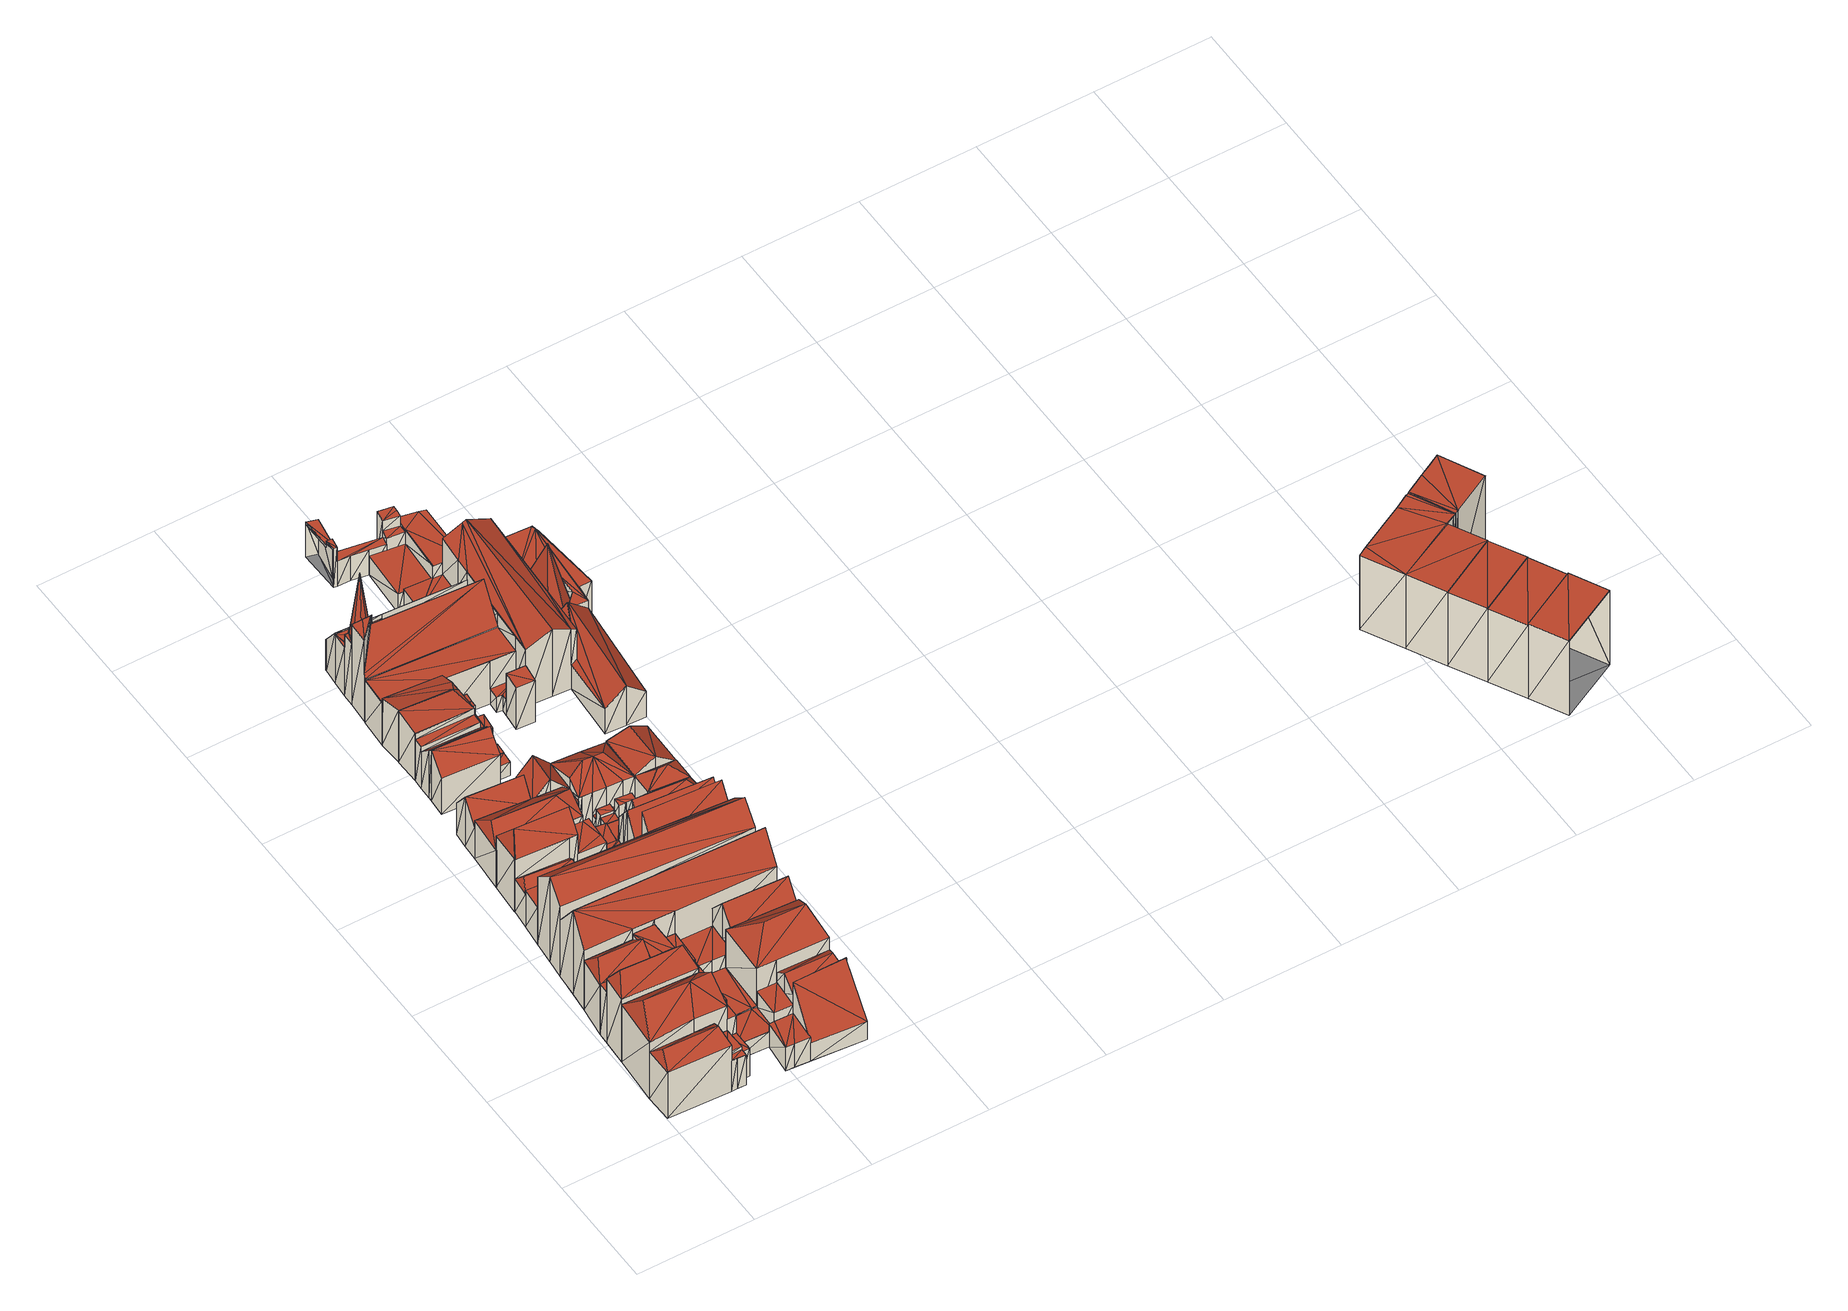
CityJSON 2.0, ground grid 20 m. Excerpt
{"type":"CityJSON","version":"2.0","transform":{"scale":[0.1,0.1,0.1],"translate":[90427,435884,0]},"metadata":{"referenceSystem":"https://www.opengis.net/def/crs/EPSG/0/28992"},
"CityObjects":{
"building1":{"type":"Building","attributes":{"TerrainHeight":1.53,"bron_tex":"UltraCAM-X 10cm juni 2008","voll_tex":"complete","bron_geo":"Lidar 15-30 punten - nov. 2008","status":"1"},"geometry":[{"type":"MultiSurface","lod":"2","boundaries":[[[0,1,2]],[[2,3,0]],[[4,5,6]],[[6,7,4]],[[8,9,10]],[[10,11,12]],[[12,8,10]],[[13,14,15]],[[15,16,17]],[[17,13,15]],[[14,18,13]],[[17,13,18]],[[18,19,17]],[[17,19,16]],[[20,21,22]],[[22,23,24]],[[24,25,26]],[[26,20,22]],[[22,24,26]],[[24,27,2]],[[2,1,24]],[[25,24,1]],[[1,0,25]],[[26,25,0]],[[0,3,26]],[[27,28,5]],[[5,4,27]],[[3,2,4]],[[4,7,3]],[[9,8,7]],[[7,6,9]],[[20,26,8]],[[8,12,20]],[[29,20,12]],[[12,11,29]],[[30,29,11]],[[11,10,30]],[[28,23,15]],[[15,16,28]],[[22,21,18]],[[18,14,22]],[[21,30,19]],[[19,18,21]],[[6,5,16]],[[16,31,6]],[[10,9,31]],[[31,19,10]]],"semantics":{"surfaces":[{"type":"RoofSurface"},{"type":"GroundSurface"},{"type":"WallSurface"}],"values":[0,0,0,0,0,0,0,0,0,0,0,0,0,0,1,1,1,1,1,2,2,2,2,2,2,2,2,2,2,2,2,2,2,2,2,2,2,2,2,2,2,2,2,2,2,2,2]}}]},
"building2":{"type":"Building","attributes":{"TerrainHeight":1.52,"bron_tex":"UltraCAM-X 10cm juni 2008","voll_tex":"complete","bron_geo":"Lidar 15-30 punten - nov. 2008","status":"1"},"geometry":[{"type":"MultiSurface","lod":"2","boundaries":[[[32,33,34]],[[34,35,32]],[[36,37,38]],[[39,40,41]],[[37,40,39]],[[42,38,37]],[[37,39,42]],[[37,36,43]],[[43,41,40]],[[40,37,43]],[[44,45,46]],[[46,47,48]],[[48,44,46]],[[49,50,51]],[[51,52,53]],[[53,54,55]],[[55,49,51]],[[51,53,55]],[[22,56,57]],[[58,59,60]],[[60,61,62]],[[62,24,23]],[[23,22,57]],[[58,60,62]],[[23,57,58]],[[58,62,23]],[[44,45,33]],[[33,32,44]],[[51,50,32]],[[32,35,51]],[[27,24,35]],[[35,34,27]],[[34,33,36]],[[36,38,34]],[[56,22,39]],[[39,41,56]],[[23,27,38]],[[38,42,23]],[[14,15,42]],[[42,39,14]],[[63,56,41]],[[41,43,63]],[[45,46,43]],[[43,36,45]],[[64,65,46]],[[46,47,64]],[[66,67,47]],[[47,48,66]],[[50,49,48]],[[48,44,50]],[[24,62,52]],[[52,51,24]]],"semantics":{"surfaces":[{"type":"RoofSurface"},{"type":"GroundSurface"},{"type":"WallSurface"}],"values":[0,0,0,0,0,0,0,0,0,0,0,0,0,0,0,0,0,0,1,1,1,1,1,1,1,1,2,2,2,2,2,2,2,2,2,2,2,2,2,2,2,2,2,2,2,2,2,2,2,2,2,2]}}]},
"building3":{"type":"Building","attributes":{"TerrainHeight":1.76,"bron_tex":"UltraCAM-X 10cm juni 2008","voll_tex":"complete","bron_geo":"Lidar 15-30 punten - nov. 2008","status":"1"},"geometry":[{"type":"MultiSurface","lod":"2","boundaries":[[[68,69,70]],[[70,71,68]],[[72,73,74]],[[74,75,76]],[[76,72,74]],[[76,77,75]],[[76,72,78]],[[78,77,76]],[[79,65,64]],[[64,80,81]],[[81,79,64]],[[78,72,73]],[[82,83,84]],[[84,85,86]],[[86,82,84]],[[56,87,88]],[[88,57,56]],[[87,89,70]],[[70,69,87]],[[90,87,69]],[[69,68,90]],[[71,70,73]],[[73,74,71]],[[85,84,74]],[[74,75,85]],[[65,79,75]],[[75,77,65]],[[56,63,77]],[[77,78,56]],[[88,91,81]],[[81,80,88]],[[67,92,80]],[[80,64,67]],[[89,56,78]],[[78,73,89]],[[68,71,84]],[[84,83,68]],[[93,90,83]],[[83,82,93]],[[91,93,82]],[[82,86,91]],[[79,81,86]],[[86,85,79]]],"semantics":{"surfaces":[{"type":"RoofSurface"},{"type":"GroundSurface"},{"type":"WallSurface"}],"values":[0,0,0,0,0,0,0,0,0,0,0,0,0,0,0,1,1,2,2,2,2,2,2,2,2,2,2,2,2,2,2,2,2,2,2,2,2,2,2,2,2,2,2]}}]},
"building4":{"type":"Building","attributes":{"TerrainHeight":1.73,"bron_tex":"UltraCAM-X 10cm juni 2008","voll_tex":"complete","bron_geo":"Lidar 15-30 punten - nov. 2008","status":"1"},"geometry":[{"type":"MultiSurface","lod":"2","boundaries":[[[94,95,96]],[[96,97,94]],[[98,99,100]],[[100,101,98]],[[99,98,102]],[[102,103,99]],[[100,99,103]],[[104,105,106]],[[106,107,108]],[[108,104,106]],[[87,109,110]],[[110,88,87]],[[111,106,102]],[[105,112,101]],[[113,114,106]],[[106,107,113]],[[96,95,107]],[[107,108,96]],[[93,91,108]],[[108,104,93]],[[90,93,104]],[[104,105,90]],[[110,113,95]],[[95,94,110]],[[115,116,94]],[[94,97,115]],[[91,88,97]],[[97,96,91]],[[98,112,117]],[[87,90,101]],[[101,100,87]],[[114,109,103]],[[103,102,114]],[[111,98,117]],[[109,87,100]],[[100,103,109]]],"semantics":{"surfaces":[{"type":"RoofSurface"},{"type":"GroundSurface"},{"type":"WallSurface"}],"values":[0,0,0,0,0,0,0,0,0,0,1,1,2,2,2,2,2,2,2,2,2,2,2,2,2,2,2,2,2,2,2,2,2,2,2,2]}}]},
"building5":{"type":"Building","attributes":{"TerrainHeight":1.69,"bron_tex":"UltraCAM-X 10cm juni 2008","voll_tex":"complete","bron_geo":"Lidar 15-30 punten - nov. 2008","status":"1"},"geometry":[{"type":"MultiSurface","lod":"2","boundaries":[[[118,119,120]],[[121,122,123]],[[121,123,120]],[[120,119,121]],[[121,119,118]],[[118,122,121]],[[124,125,126]],[[126,127,124]],[[126,125,118]],[[118,120,126]],[[128,129,123]],[[123,122,128]]],"semantics":{"surfaces":[{"type":"RoofSurface"},{"type":"GroundSurface"},{"type":"WallSurface"}],"values":[0,0,0,0,0,0,1,1,2,2,2,2]}}]},
"building6":{"type":"Building","attributes":{"TerrainHeight":1.59,"bron_tex":"UltraCAM-X 10cm juni 2008","voll_tex":"complete","bron_geo":"Lidar 15-30 punten - nov. 2008","status":"1"},"geometry":[{"type":"MultiSurface","lod":"2","boundaries":[[[130,131,132]],[[133,134,135]],[[135,130,132]],[[132,133,135]],[[136,137,138]],[[138,139,136]],[[124,140,141]],[[141,142,143]],[[144,145,125]],[[125,124,141]],[[141,143,144]],[[144,125,141]],[[146,128,131]],[[131,130,146]],[[147,146,130]],[[130,148,147]],[[149,150,148]],[[148,135,149]],[[142,141,135]],[[135,134,142]],[[144,143,133]],[[133,132,144]],[[125,145,138]],[[138,137,125]],[[122,118,137]],[[137,136,122]],[[132,131,136]],[[136,139,132]],[[145,144,139]],[[139,138,145]]],"semantics":{"surfaces":[{"type":"RoofSurface"},{"type":"GroundSurface"},{"type":"WallSurface"}],"values":[0,0,0,0,0,0,1,1,1,1,1,1,2,2,2,2,2,2,2,2,2,2,2,2,2,2,2,2,2,2]}}]},
"building7":{"type":"Building","attributes":{"TerrainHeight":1.22,"bron_tex":"UltraCAM-X 10cm juni 2008","voll_tex":"complete","bron_geo":"Lidar 15-30 punten - nov. 2008","status":"1"},"geometry":[{"type":"MultiSurface","lod":"2","boundaries":[[[151,152,153]],[[154,155,156]],[[151,153,154]],[[154,156,151]],[[157,158,159]],[[160,161,162]],[[162,157,159]],[[159,160,162]],[[163,62,61]],[[164,165,166]],[[166,167,163]],[[163,61,164]],[[164,166,163]],[[168,151,162]],[[164,169,151]],[[151,156,164]],[[165,164,156]],[[156,155,165]],[[166,165,155]],[[155,154,166]],[[167,166,154]],[[154,153,167]],[[170,167,153]],[[153,152,170]],[[62,163,159]],[[159,158,62]],[[53,52,158]],[[158,157,53]],[[169,61,157]],[[157,162,169]],[[168,161,152]],[[171,170,161]],[[161,160,171]],[[163,171,160]],[[160,159,163]]],"semantics":{"surfaces":[{"type":"RoofSurface"},{"type":"GroundSurface"},{"type":"WallSurface"}],"values":[0,0,0,0,0,0,0,0,1,1,1,1,1,2,2,2,2,2,2,2,2,2,2,2,2,2,2,2,2,2,2,2,2,2,2]}}]},
"building8":{"type":"Building","attributes":{"TerrainHeight":1.75,"bron_tex":"UltraCAM-X 10cm juni 2008","voll_tex":"complete","bron_geo":"Lidar 15-30 punten - nov. 2008","status":"1"},"geometry":[{"type":"MultiSurface","lod":"2","boundaries":[[[172,173,174]],[[174,175,172]],[[176,172,175]],[[175,177,176]],[[178,179,180]],[[180,181,178]],[[181,182,175]],[[175,174,181]],[[178,181,174]],[[174,173,178]],[[183,172,184]],[[182,180,177]],[[177,175,182]],[[172,185,184]]],"semantics":{"surfaces":[{"type":"RoofSurface"},{"type":"GroundSurface"},{"type":"WallSurface"}],"values":[0,0,0,0,1,1,2,2,2,2,2,2,2,2]}}]},
"building9":{"type":"Building","attributes":{"TerrainHeight":1.31,"bron_tex":"UltraCAM-X 10cm juni 2008","voll_tex":"complete","bron_geo":"Lidar 15-30 punten - nov. 2008","status":"1"},"geometry":[{"type":"MultiSurface","lod":"2","boundaries":[[[186,187,188]],[[188,189,186]],[[190,186,189]],[[189,191,192]],[[192,193,194]],[[194,190,189]],[[189,192,194]],[[195,196,197]],[[197,198,195]],[[199,200,201]],[[201,197,196]],[[196,202,203]],[[199,201,196]],[[196,203,204]],[[204,199,196]],[[142,205,206]],[[206,207,110]],[[110,109,145]],[[145,144,143]],[[142,206,110]],[[110,145,143]],[[143,142,110]],[[208,209,189]],[[189,188,208]],[[210,211,187]],[[187,186,210]],[[209,109,191]],[[191,189,209]],[[207,210,186]],[[186,190,207]],[[110,207,190]],[[190,194,110]],[[113,110,194]],[[194,193,113]],[[114,113,193]],[[193,192,114]],[[109,114,192]],[[192,191,109]],[[212,208,198]],[[198,197,212]],[[211,213,196]],[[196,195,211]],[[188,187,195]],[[195,198,188]],[[145,212,197]],[[197,201,145]],[[144,145,201]],[[201,200,144]],[[143,144,200]],[[200,199,143]],[[134,133,199]],[[199,204,134]],[[205,142,204]],[[204,203,205]],[[214,215,203]],[[203,202,214]],[[213,206,202]],[[202,196,213]]],"semantics":{"surfaces":[{"type":"RoofSurface"},{"type":"GroundSurface"},{"type":"WallSurface"}],"values":[0,0,0,0,0,0,0,0,0,0,0,0,0,0,0,1,1,1,1,1,1,1,2,2,2,2,2,2,2,2,2,2,2,2,2,2,2,2,2,2,2,2,2,2,2,2,2,2,2,2,2,2,2,2,2,2,2,2]}}]},
"building10":{"type":"Building","attributes":{"TerrainHeight":1.58,"bron_tex":"UltraCAM-X 10cm juni 2008","voll_tex":"complete","bron_geo":"Lidar 15-30 punten - nov. 2008","status":"1"},"geometry":[{"type":"MultiSurface","lod":"2","boundaries":[[[216,217,218]],[[219,220,221]],[[219,217,216]],[[216,222,220]],[[220,219,216]],[[223,218,217]],[[217,219,221]],[[221,224,223]],[[223,217,221]],[[225,226,227]],[[227,228,225]],[[229,230,180]],[[179,231,232]],[[233,229,180]],[[180,179,232]],[[232,233,180]],[[180,230,216]],[[216,218,180]],[[229,233,221]],[[221,220,229]],[[234,229,220]],[[220,222,234]],[[230,234,222]],[[222,216,230]],[[176,177,218]],[[218,223,176]],[[235,179,223]],[[223,224,235]],[[227,226,224]],[[224,221,227]],[[231,235,226]],[[226,225,231]],[[233,232,228]],[[228,227,233]]],"semantics":{"surfaces":[{"type":"RoofSurface"},{"type":"GroundSurface"},{"type":"WallSurface"}],"values":[0,0,0,0,0,0,0,0,0,0,0,1,1,1,1,1,2,2,2,2,2,2,2,2,2,2,2,2,2,2,2,2,2,2]}}]},
"building11":{"type":"Building","attributes":{"TerrainHeight":1.37,"bron_tex":"UltraCAM-X 10cm juni 2008","voll_tex":"complete","bron_geo":"Lidar 15-30 punten - nov. 2008","status":"1"},"geometry":[{"type":"MultiSurface","lod":"2","boundaries":[[[92,67,66]],[[236,237,238]],[[238,239,92]],[[92,66,236]],[[236,238,92]],[[240,241,242]],[[242,243,240]],[[242,243,244]],[[244,245,246]],[[246,242,244]],[[242,246,241]],[[243,240,244]],[[88,247,248]],[[248,249,60]],[[59,58,57]],[[57,88,248]],[[248,60,59]],[[59,57,248]],[[250,247,239]],[[239,238,250]],[[55,54,237]],[[237,236,55]],[[49,55,236]],[[236,66,49]],[[248,250,240]],[[240,241,248]],[[251,249,246]],[[246,245,251]],[[60,251,245]],[[245,244,60]],[[249,248,241]],[[241,246,249]],[[238,237,244]],[[244,240,238]]],"semantics":{"surfaces":[{"type":"RoofSurface"},{"type":"GroundSurface"},{"type":"WallSurface"}],"values":[0,0,0,0,0,0,0,0,0,0,0,0,1,1,1,1,1,1,2,2,2,2,2,2,2,2,2,2,2,2,2,2,2,2]}}]},
"building12":{"type":"Building","attributes":{"TerrainHeight":1.38,"bron_tex":"UltraCAM-X 10cm juni 2008","voll_tex":"complete","bron_geo":"Lidar 15-30 punten - nov. 2008","status":"1"},"geometry":[{"type":"MultiSurface","lod":"2","boundaries":[[[252,253,254]],[[252,255,256]],[[256,253,252]],[[254,257,255]],[[255,252,254]],[[258,259,260]],[[260,261,258]],[[249,60,61]],[[61,164,249]],[[164,249,254]],[[254,253,164]],[[262,261,256]],[[256,255,262]],[[169,164,253]],[[253,256,169]],[[258,262,255]],[[255,257,258]],[[249,251,257]],[[257,254,249]],[[54,53,260]],[[260,259,54]],[[251,60,259]],[[259,258,251]],[[61,169,261]],[[261,260,61]]],"semantics":{"surfaces":[{"type":"RoofSurface"},{"type":"GroundSurface"},{"type":"WallSurface"}],"values":[0,0,0,0,0,0,0,1,1,2,2,2,2,2,2,2,2,2,2,2,2,2,2,2,2]}}]},
"building13":{"type":"Building","attributes":{"TerrainHeight":1.38,"bron_tex":"UltraCAM-X 10cm juni 2008","voll_tex":"complete","bron_geo":"Lidar 15-30 punten - nov. 2008","status":"1"},"geometry":[{"type":"MultiSurface","lod":"2","boundaries":[[[263,264,265]],[[265,266,263]],[[266,265,267]],[[267,268,266]],[[269,116,115]],[[270,271,272]],[[269,115,270]],[[270,272,269]],[[88,110,207]],[[207,248,247]],[[247,88,207]],[[269,273,265]],[[265,264,269]],[[207,274,264]],[[264,263,207]],[[275,207,263]],[[263,266,275]],[[273,272,267]],[[267,265,273]],[[248,275,266]],[[266,268,248]],[[276,248,268]],[[268,267,276]],[[274,110,116]],[[116,269,274]],[[250,276,272]],[[272,271,250]],[[247,250,271]],[[271,270,247]],[[92,239,270]],[[270,115,92]]],"semantics":{"surfaces":[{"type":"RoofSurface"},{"type":"GroundSurface"},{"type":"WallSurface"}],"values":[0,0,0,0,0,0,0,0,1,1,1,2,2,2,2,2,2,2,2,2,2,2,2,2,2,2,2,2,2,2,2]}}]},
"building14":{"type":"Building","attributes":{"TerrainHeight":1.84,"bron_tex":"UltraCAM-X 10cm juni 2008","voll_tex":"complete","bron_geo":"Lidar 15-30 punten - nov. 2008","status":"1"},"geometry":[{"type":"MultiSurface","lod":"2","boundaries":[[[277,278,279]],[[279,280,277]],[[281,282,283]],[[283,284,285]],[[285,281,283]],[[283,282,286]],[[286,287,283]],[[288,289,290]],[[290,291,292]],[[293,288,290]],[[290,292,293]],[[292,291,277]],[[277,280,292]],[[293,292,280]],[[280,279,293]],[[294,289,284]],[[284,283,294]],[[279,295,282]],[[282,281,279]],[[288,293,281]],[[281,285,288]],[[289,288,285]],[[285,284,289]],[[290,294,283]],[[283,287,290]],[[295,278,286]],[[286,282,295]]],"semantics":{"surfaces":[{"type":"RoofSurface"},{"type":"GroundSurface"},{"type":"WallSurface"}],"values":[0,0,0,0,0,0,0,1,1,1,1,2,2,2,2,2,2,2,2,2,2,2,2,2,2,2,2]}}]},
"building15":{"type":"Building","attributes":{"TerrainHeight":1.71,"bron_tex":"UltraCAM-X 10cm juni 2008","voll_tex":"complete","bron_geo":"Lidar 15-30 punten - nov. 2008","status":"1"},"geometry":[{"type":"MultiSurface","lod":"2","boundaries":[[[296,297,298]],[[298,299,296]],[[300,301,302]],[[302,303,300]],[[304,305,306]],[[306,307,304]],[[291,290,308]],[[308,309,310]],[[310,311,291]],[[291,308,310]],[[311,310,297]],[[297,296,311]],[[291,311,296]],[[296,299,291]],[[278,277,299]],[[299,298,278]],[[308,312,302]],[[302,301,308]],[[310,309,300]],[[300,303,310]],[[305,304,303]],[[303,302,305]],[[312,290,306]],[[306,305,312]],[[298,297,304]],[[304,307,298]],[[287,286,307]],[[307,306,287]]],"semantics":{"surfaces":[{"type":"RoofSurface"},{"type":"GroundSurface"},{"type":"WallSurface"}],"values":[0,0,0,0,0,0,1,1,1,1,2,2,2,2,2,2,2,2,2,2,2,2,2,2,2,2,2,2]}}]},
"building16":{"type":"Building","attributes":{"TerrainHeight":1.4,"bron_tex":"UltraCAM-X 10cm juni 2008","voll_tex":"complete","bron_geo":"Lidar 15-30 punten - nov. 2008","status":"1"},"geometry":[{"type":"MultiSurface","lod":"2","boundaries":[[[313,314,315]],[[315,316,317]],[[317,318,313]],[[313,315,317]],[[314,313,319]],[[313,318,320]],[[320,319,313]],[[321,322,323]],[[323,324,325]],[[326,321,323]],[[323,325,326]],[[324,327,325]],[[324,323,328]],[[328,329,327]],[[327,324,328]],[[330,331,332]],[[332,333,334]],[[334,335,330]],[[330,332,334]],[[336,337,338]],[[338,339,340]],[[340,341,336]],[[336,338,340]],[[342,343,344]],[[344,345,346]],[[347,348,342]],[[342,344,346]],[[346,347,342]],[[349,230,229]],[[350,351,352]],[[352,353,354]],[[354,355,356]],[[356,357,358]],[[358,359,360]],[[361,362,127]],[[127,126,349]],[[349,229,350]],[[350,352,354]],[[354,356,358]],[[361,127,349]],[[349,350,354]],[[354,358,360]],[[361,349,354]],[[354,360,361]],[[350,363,331]],[[331,330,350]],[[351,350,330]],[[330,335,351]],[[364,351,335]],[[335,334,364]],[[334,365,348]],[[229,234,337]],[[337,336,229]],[[363,229,336]],[[336,341,363]],[[332,331,341]],[[341,340,332]],[[366,367,340]],[[340,339,366]],[[368,362,339]],[[339,338,368]],[[349,126,315]],[[315,314,349]],[[338,369,318]],[[318,317,338]],[[127,368,317]],[[317,316,127]],[[120,123,316]],[[316,315,120]],[[230,349,314]],[[314,319,230]],[[234,230,319]],[[319,320,234]],[[369,337,320]],[[320,318,369]],[[346,370,323]],[[323,322,346]],[[353,371,322]],[[322,321,353]],[[354,353,321]],[[321,326,354]],[[356,355,325]],[[325,327,356]],[[370,345,328]],[[328,323,370]],[[357,356,327]],[[327,329,357]],[[372,357,329]],[[329,328,372]],[[342,365,333]],[[352,364,348]],[[348,347,352]],[[371,352,347]],[[347,346,371]],[[358,372,345]],[[345,344,358]]],"semantics":{"surfaces":[{"type":"RoofSurface"},{"type":"GroundSurface"},{"type":"WallSurface"}],"values":[0,0,0,0,0,0,0,0,0,0,0,0,0,0,0,0,0,0,0,0,0,0,0,0,0,0,0,0,1,1,1,1,1,1,1,1,1,1,1,1,1,1,1,1,2,2,2,2,2,2,2,2,2,2,2,2,2,2,2,2,2,2,2,2,2,2,2,2,2,2,2,2,2,2,2,2,2,2,2,2,2,2,2,2,2,2,2,2,2,2,2,2,2,2,2,2]}}]},
"building17":{"type":"Building","attributes":{"TerrainHeight":1.74,"bron_tex":"UltraCAM-X 10cm juni 2008","voll_tex":"complete","bron_geo":"Lidar 15-30 punten - nov. 2008","status":"1"},"geometry":[{"type":"MultiSurface","lod":"2","boundaries":[[[373,374,375]],[[375,376,373]],[[377,373,376]],[[376,378,377]],[[231,179,178]],[[178,379,231]],[[183,374,173]],[[375,185,176]],[[380,178,374]],[[374,373,380]],[[179,381,376]],[[376,375,179]],[[379,380,373]],[[373,377,379]],[[381,231,378]],[[378,376,381]]],"semantics":{"surfaces":[{"type":"RoofSurface"},{"type":"GroundSurface"},{"type":"WallSurface"}],"values":[0,0,0,0,1,1,2,2,2,2,2,2,2,2,2,2]}}]},
"building18":{"type":"Building","attributes":{"TerrainHeight":1.72,"bron_tex":"UltraCAM-X 10cm juni 2008","voll_tex":"complete","bron_geo":"Lidar 15-30 punten - nov. 2008","status":"1"},"geometry":[{"type":"MultiSurface","lod":"2","boundaries":[[[382,383,384]],[[384,385,382]],[[386,387,388]],[[388,389,386]],[[390,391,392]],[[392,393,390]],[[394,395,396]],[[396,397,394]],[[398,395,394]],[[399,400,398]],[[398,394,399]],[[401,396,395]],[[395,398,401]],[[402,403,404]],[[405,406,407]],[[407,309,308]],[[308,402,404]],[[405,407,308]],[[308,404,405]],[[406,405,383]],[[383,382,406]],[[407,406,382]],[[382,385,407]],[[408,407,385]],[[385,384,408]],[[405,404,388]],[[388,387,405]],[[391,392,387]],[[387,386,391]],[[384,383,392]],[[392,393,384]],[[309,408,393]],[[393,390,309]],[[403,409,394]],[[394,397,403]],[[301,300,398]],[[398,400,301]],[[402,308,400]],[[400,399,402]],[[409,402,399]],[[399,394,409]],[[386,389,401]],[[401,410,386]],[[390,391,410]],[[410,398,390]]],"semantics":{"surfaces":[{"type":"RoofSurface"},{"type":"GroundSurface"},{"type":"WallSurface"}],"values":[0,0,0,0,0,0,0,0,0,0,0,0,0,1,1,1,1,1,1,2,2,2,2,2,2,2,2,2,2,2,2,2,2,2,2,2,2,2,2,2,2,2,2,2,2]}}]},
"building19":{"type":"Building","attributes":{"TerrainHeight":1.72,"bron_tex":"UltraCAM-X 10cm juni 2008","voll_tex":"complete","bron_geo":"Lidar 15-30 punten - nov. 2008","status":"1"},"geometry":[{"type":"MultiSurface","lod":"2","boundaries":[[[388,411,412]],[[412,389,388]],[[413,414,415]],[[415,397,396]],[[396,413,415]],[[396,401,413]],[[404,403,416]],[[416,417,418]],[[418,419,404]],[[404,416,418]],[[419,418,412]],[[412,411,419]],[[404,419,411]],[[411,388,404]],[[420,421,415]],[[415,414,420]],[[418,417,414]],[[414,413,418]],[[416,403,397]],[[397,415,416]],[[389,412,413]],[[413,401,389]]],"semantics":{"surfaces":[{"type":"RoofSurface"},{"type":"GroundSurface"},{"type":"WallSurface"}],"values":[0,0,0,0,0,0,1,1,1,1,2,2,2,2,2,2,2,2,2,2,2,2]}}]},
"building20":{"type":"Building","attributes":{"TerrainHeight":1.37,"bron_tex":"UltraCAM-X 10cm juni 2008","voll_tex":"complete","bron_geo":"Lidar 15-30 punten - nov. 2008","status":"1"},"geometry":[{"type":"MultiSurface","lod":"2","boundaries":[[[422,129,128]],[[146,147,422]],[[422,128,146]],[[149,150,423]],[[423,424,425]],[[425,149,423]],[[426,367,366]],[[366,427,428]],[[428,426,366]],[[429,430,431]],[[431,432,433]],[[433,429,431]],[[432,431,434]],[[434,435,436]],[[436,437,432]],[[432,434,436]],[[359,358,357]],[[357,438,439]],[[440,141,140]],[[140,124,127]],[[362,361,360]],[[359,357,439]],[[439,440,140]],[[140,127,362]],[[362,360,359]],[[359,439,140]],[[140,362,359]],[[428,427,441]],[[441,430,428]],[[424,442,431]],[[431,441,424]],[[344,343,430]],[[430,429,344]],[[357,358,429]],[[429,433,357]],[[443,357,433]],[[433,432,443]],[[442,425,434]],[[434,431,442]],[[438,443,432]],[[432,437,438]],[[440,439,436]],[[436,435,440]],[[444,440,435]],[[435,434,444]],[[362,127,129]],[[129,422,362]],[[150,423,422]],[[422,147,150]],[[141,444,425]],[[425,149,141]],[[333,332,367]],[[367,426,333]],[[343,342,426]],[[426,428,343]],[[423,424,427]],[[427,366,423]]],"semantics":{"surfaces":[{"type":"RoofSurface"},{"type":"GroundSurface"},{"type":"WallSurface"}],"values":[0,0,0,0,0,0,0,0,0,0,0,0,0,0,0,0,1,1,1,1,1,1,1,1,1,1,1,2,2,2,2,2,2,2,2,2,2,2,2,2,2,2,2,2,2,2,2,2,2,2,2,2,2,2,2,2,2]}}]},
"building21":{"type":"Building","attributes":{"TerrainHeight":1.44,"bron_tex":"UltraCAM-X 10cm juni 2008","voll_tex":"complete","bron_geo":"Lidar 15-30 punten - nov. 2008","status":"1"},"geometry":[{"type":"MultiSurface","lod":"2","boundaries":[[[445,446,447]],[[447,448,449]],[[449,445,447]],[[351,450,451]],[[451,352,351]],[[450,351,445]],[[445,446,450]],[[451,450,446]],[[446,447,451]],[[347,452,447]],[[447,448,347]],[[364,352,448]],[[448,449,364]],[[351,364,449]],[[449,445,351]]],"semantics":{"surfaces":[{"type":"RoofSurface"},{"type":"GroundSurface"},{"type":"WallSurface"}],"values":[0,0,0,1,1,2,2,2,2,2,2,2,2,2,2]}}]},
"building22":{"type":"Building","attributes":{"TerrainHeight":1.44,"bron_tex":"UltraCAM-X 10cm juni 2008","voll_tex":"complete","bron_geo":"Lidar 15-30 punten - nov. 2008","status":"1"},"geometry":[{"type":"MultiSurface","lod":"2","boundaries":[[[453,454,455]],[[455,456,453]],[[450,457,458]],[[458,451,450]],[[457,450,456]],[[456,455,457]],[[459,460,455]],[[455,454,459]],[[451,458,454]],[[454,453,451]],[[450,451,453]],[[453,456,450]]],"semantics":{"surfaces":[{"type":"RoofSurface"},{"type":"GroundSurface"},{"type":"WallSurface"}],"values":[0,0,1,1,2,2,2,2,2,2,2,2]}}]},
"building23":{"type":"Building","attributes":{"TerrainHeight":1.46,"bron_tex":"UltraCAM-X 10cm juni 2008","voll_tex":"complete","bron_geo":"Lidar 15-30 punten - nov. 2008","status":"1"},"geometry":[{"type":"MultiSurface","lod":"2","boundaries":[[[461,462,377]],[[463,464,377]],[[377,462,463]],[[462,461,465]],[[465,466,467]],[[467,468,463]],[[463,462,465]],[[465,467,463]],[[469,470,460]],[[460,459,469]],[[231,379,471]],[[471,458,457]],[[472,473,232]],[[232,231,471]],[[471,457,472]],[[472,232,471]],[[472,457,460]],[[460,470,472]],[[377,378,461]],[[471,379,377]],[[377,464,471]],[[225,228,465]],[[465,461,225]],[[470,469,468]],[[468,467,470]],[[473,472,467]],[[467,466,473]],[[232,473,466]],[[466,465,232]]],"semantics":{"surfaces":[{"type":"RoofSurface"},{"type":"GroundSurface"},{"type":"WallSurface"}],"values":[0,0,0,0,0,0,0,0,0,0,1,1,1,1,1,1,2,2,2,2,2,2,2,2,2,2,2,2,2]}}]},
"building24":{"type":"Building","attributes":{"TerrainHeight":1.39,"bron_tex":"UltraCAM-X 10cm juni 2008","voll_tex":"complete","bron_geo":"Lidar 15-30 punten - nov. 2008","status":"1"},"geometry":[{"type":"MultiSurface","lod":"2","boundaries":[[[474,475,215]],[[215,214,474]],[[205,439,438]],[[438,206,205]],[[439,205,215]],[[215,475,439]],[[437,436,475]],[[475,474,437]],[[206,438,474]],[[474,214,206]]],"semantics":{"surfaces":[{"type":"RoofSurface"},{"type":"GroundSurface"},{"type":"WallSurface"}],"values":[0,0,1,1,2,2,2,2,2,2]}}]},
"building25":{"type":"Building","attributes":{"TerrainHeight":1.49,"bron_tex":"UltraCAM-X 10cm juni 2008","voll_tex":"complete","bron_geo":"Lidar 15-30 punten - nov. 2008","status":"1"},"geometry":[{"type":"MultiSurface","lod":"2","boundaries":[[[452,347,476]],[[477,478,479]],[[479,480,481]],[[481,477,479]],[[352,451,482]],[[482,353,352]],[[352,483,476]],[[476,347,352]],[[452,476,478]],[[478,479,452]],[[482,451,479]],[[479,480,482]],[[353,482,480]],[[480,481,353]],[[371,353,481]],[[481,477,371]],[[483,371,477]],[[477,478,483]]],"semantics":{"surfaces":[{"type":"RoofSurface"},{"type":"GroundSurface"},{"type":"WallSurface"}],"values":[0,0,0,0,1,1,2,2,2,2,2,2,2,2,2,2,2,2]}}]},
"building26":{"type":"Building","attributes":{"TerrainHeight":1.47,"bron_tex":"UltraCAM-X 10cm juni 2008","voll_tex":"complete","bron_geo":"Lidar 15-30 punten - nov. 2008","status":"1"},"geometry":[{"type":"MultiSurface","lod":"2","boundaries":[[[484,485,486]],[[485,484,463]],[[463,468,487]],[[487,485,463]],[[484,486,464]],[[464,463,484]],[[485,488,486]],[[489,490,469]],[[469,459,489]],[[491,458,471]],[[471,492,493]],[[494,491,471]],[[471,493,494]],[[491,494,490]],[[490,489,491]],[[458,491,489]],[[489,459,458]],[[494,493,485]],[[485,487,494]],[[469,490,487]],[[487,468,469]],[[495,471,464]],[[464,486,495]],[[492,495,486]],[[486,488,492]]],"semantics":{"surfaces":[{"type":"RoofSurface"},{"type":"GroundSurface"},{"type":"WallSurface"}],"values":[0,0,0,0,0,0,0,0,0,1,1,1,1,2,2,2,2,2,2,2,2,2,2,2,2]}}]},
"building27":{"type":"Building","attributes":{"TerrainHeight":1.4,"bron_tex":"UltraCAM-X 10cm juni 2008","voll_tex":"complete","bron_geo":"Lidar 15-30 punten - nov. 2008","status":"1"},"geometry":[{"type":"MultiSurface","lod":"2","boundaries":[[[496,497,498]],[[499,500,501]],[[501,502,499]],[[496,498,503]],[[503,504,496]],[[505,504,503]],[[496,504,505]],[[505,497,496]],[[506,500,499]],[[501,500,506]],[[506,503,501]],[[354,493,492]],[[492,507,355]],[[355,354,492]],[[355,508,498]],[[498,497,355]],[[508,507,499]],[[499,502,508]],[[509,501,510]],[[509,498,502]],[[493,354,505]],[[505,503,493]],[[326,325,497]],[[497,505,326]],[[507,492,506]],[[506,499,507]],[[488,485,503]],[[503,506,488]],[[503,510,501]]],"semantics":{"surfaces":[{"type":"RoofSurface"},{"type":"GroundSurface"},{"type":"WallSurface"}],"values":[0,0,0,0,0,0,0,0,0,0,0,1,1,1,2,2,2,2,2,2,2,2,2,2,2,2,2,2,2]}}]},
"building28":{"type":"Building","attributes":{"TerrainHeight":1.47,"bron_tex":"UltraCAM-X 10cm juni 2008","voll_tex":"complete","bron_geo":"Lidar 15-30 punten - nov. 2008","status":"1"},"geometry":[{"type":"MultiSurface","lod":"2","boundaries":[[[511,512,513]],[[513,514,515]],[[516,517,511]],[[513,515,516]],[[516,511,513]],[[518,519,520]],[[520,521,522]],[[522,523,524]],[[524,525,518]],[[518,520,522]],[[522,524,518]],[[526,527,528]],[[528,529,526]],[[530,531,532]],[[532,533,530]],[[534,535,536]],[[537,538,539]],[[534,536,537]],[[537,539,534]],[[540,541,542]],[[542,543,540]],[[544,545,546]],[[546,547,548]],[[548,544,546]],[[549,550,551]],[[551,552,553]],[[553,549,551]],[[554,555,556]],[[556,557,558]],[[559,560,554]],[[554,556,558]],[[561,559,554]],[[554,558,561]],[[562,563,564]],[[564,565,566]],[[567,562,564]],[[564,566,567]],[[568,569,570]],[[570,571,572]],[[573,574,568]],[[568,570,572]],[[572,573,568]],[[575,572,571]],[[571,576,575]],[[577,578,579]],[[579,580,581]],[[581,582,583]],[[584,585,586]],[[587,577,579]],[[579,581,583]],[[588,584,586]],[[586,587,579]],[[579,583,589]],[[588,586,579]],[[579,589,588]],[[590,591,592]],[[592,593,594]],[[595,590,592]],[[592,594,595]],[[596,597,598]],[[598,599,596]],[[600,601,602]],[[602,603,604]],[[605,606,607]],[[608,600,602]],[[602,604,605]],[[605,607,608]],[[608,602,605]],[[609,603,604]],[[604,610,611]],[[611,612,613]],[[613,614,609]],[[609,604,611]],[[611,613,609]],[[615,616,617]],[[617,616,618]],[[618,616,619]],[[619,616,620]],[[620,616,621]],[[621,616,615]],[[622,623,624]],[[624,623,625]],[[625,623,626]],[[626,623,627]],[[627,623,628]],[[628,623,629]],[[629,623,630]],[[630,623,622]],[[631,632,633]],[[633,634,635]],[[635,631,633]],[[636,637,638]],[[638,639,636]],[[640,641,642]],[[642,643,644]],[[644,645,640]],[[640,642,644]],[[646,647,648]],[[648,641,642]],[[642,649,646]],[[646,648,642]],[[650,651,652]],[[652,653,650]],[[654,655,656]],[[656,657,658]],[[658,654,656]],[[659,660,661]],[[662,663,664]],[[665,666,667]],[[667,668,669]],[[670,665,667]],[[667,669,671]],[[671,670,667]],[[672,673,674]],[[674,675,676]],[[676,677,678]],[[679,680,681]],[[682,683,684]],[[417,416,685]],[[686,687,688]],[[689,690,691]],[[692,693,694]],[[695,696,697]],[[698,699,700]],[[701,672,674]],[[674,676,678]],[[679,681,682]],[[684,417,685]],[[685,686,688]],[[692,694,702]],[[695,697,698]],[[698,700,701]],[[674,678,703]],[[703,679,682]],[[684,685,688]],[[704,692,702]],[[695,698,701]],[[701,674,703]],[[703,682,684]],[[684,688,705]],[[691,704,702]],[[695,701,703]],[[703,684,705]],[[691,702,695]],[[703,705,706]],[[689,691,695]],[[695,703,706]],[[706,689,695]],[[686,707,555]],[[555,556,686]],[[687,686,556]],[[556,557,687]],[[688,687,557]],[[557,558,688]],[[705,688,558]],[[558,561,705]],[[706,705,561]],[[561,559,706]],[[565,564,559]],[[559,560,565]],[[708,709,710]],[[710,711,708]],[[712,652,713]],[[713,710,712]],[[644,643,554]],[[554,713,644]],[[659,661,714]],[[714,715,659]],[[655,716,711]],[[711,714,655]],[[667,668,715]],[[715,555,667]],[[592,591,602]],[[602,601,592]],[[512,511,601]],[[601,600,512]],[[717,718,600]],[[600,608,717]],[[560,554,608]],[[608,607,560]],[[566,565,607]],[[607,606,566]],[[522,521,606]],[[606,605,522]],[[719,701,605]],[[605,604,719]],[[679,720,603]],[[603,602,679]],[[721,719,604]],[[604,610,721]],[[722,721,610]],[[610,611,722]],[[583,582,611]],[[611,612,583]],[[617,618,612]],[[612,613,617]],[[568,574,613]],[[613,614,568]],[[569,568,614]],[[614,609,569]],[[720,703,609]],[[609,603,720]],[[694,693,528]],[[528,527,694]],[[702,694,527]],[[527,526,702]],[[723,724,529]],[[529,528,723]],[[526,529,532]],[[532,531,526]],[[536,535,531]],[[531,530,536]],[[692,725,530]],[[530,533,692]],[[726,727,533]],[[533,532,726]],[[695,702,535]],[[535,534,695]],[[691,728,539]],[[539,538,691]],[[704,691,538]],[[538,537,704]],[[725,704,537]],[[537,536,725]],[[534,539,542]],[[542,541,534]],[[728,729,543]],[[543,542,728]],[[696,695,546]],[[546,545,696]],[[697,696,545]],[[545,544,697]],[[698,697,544]],[[544,548,698]],[[730,525,548]],[[548,547,730]],[[541,540,547]],[[547,546,541]],[[691,690,551]],[[551,550,691]],[[729,691,550]],[[550,549,729]],[[690,689,552]],[[552,551,690]],[[672,722,582]],[[582,581,672]],[[673,672,581]],[[581,580,673]],[[731,673,580]],[[580,579,731]],[[674,731,579]],[[579,578,674]],[[675,674,578]],[[578,577,675]],[[676,675,577]],[[577,587,676]],[[732,676,587]],[[587,586,732]],[[586,733,575]],[[621,615,585]],[[585,584,621]],[[620,621,584]],[[584,588,620]],[[619,620,588]],[[588,589,619]],[[618,619,589]],[[589,583,618]],[[684,683,594]],[[594,593,684]],[[682,734,590]],[[590,595,682]],[[683,682,595]],[[595,594,683]],[[734,681,599]],[[599,598,734]],[[591,590,598]],[[598,597,591]],[[680,679,597]],[[597,596,680]],[[681,680,596]],[[596,599,681]],[[735,736,633]],[[633,632,735]],[[665,666,632]],[[632,631,665]],[[624,737,631]],[[631,635,624]],[[622,624,635]],[[635,634,622]],[[736,738,638]],[[638,637,736]],[[634,633,637]],[[637,636,634]],[[630,622,636]],[[636,639,630]],[[641,640,639]],[[639,739,641]],[[648,641,739]],[[739,638,648]],[[629,630,640]],[[640,645,629]],[[645,740,651]],[[741,717,643]],[[643,642,741]],[[646,647,742]],[[738,742,647]],[[647,648,738]],[[718,741,642]],[[642,649,718]],[[513,512,649]],[[649,646,513]],[[628,629,651]],[[651,650,628]],[[654,658,650]],[[650,653,654]],[[709,743,653]],[[653,712,709]],[[652,740,644]],[[743,708,716]],[[716,654,743]],[[627,628,658]],[[658,657,627]],[[664,663,657]],[[657,656,664]],[[656,655,661]],[[661,660,656]],[[626,627,663]],[[663,662,626]],[[707,735,666]],[[666,667,707]],[[660,659,668]],[[668,669,660]],[[662,664,669]],[[669,671,662]],[[625,626,671]],[[671,670,625]],[[737,625,670]],[[670,665,737]],[[689,706,564]],[[564,563,689]],[[553,552,563]],[[563,562,553]],[[742,685,514]],[[514,513,742]],[[593,592,511]],[[511,517,593]],[[417,684,517]],[[517,516,417]],[[416,417,516]],[[516,515,416]],[[685,416,515]],[[515,514,685]],[[703,678,570]],[[570,569,703]],[[615,617,574]],[[574,573,615]],[[744,585,573]],[[573,572,744]],[[678,745,571]],[[571,570,678]],[[572,733,744]],[[677,732,575]],[[575,576,677]],[[745,677,576]],[[576,571,745]],[[562,567,520]],[[520,519,562]],[[549,553,519]],[[519,518,549]],[[540,543,518]],[[518,730,540]],[[699,698,525]],[[525,524,699]],[[700,699,524]],[[524,523,700]],[[701,700,523]],[[523,522,701]],[[567,566,521]],[[521,520,567]]],"semantics":{"surfaces":[{"type":"RoofSurface"},{"type":"GroundSurface"},{"type":"WallSurface"}],"values":[0,0,0,0,0,0,0,0,0,0,0,0,0,0,0,0,0,0,0,0,0,0,0,0,0,0,0,0,0,0,0,0,0,0,0,0,0,0,0,0,0,0,0,0,0,0,0,0,0,0,0,0,0,0,0,0,0,0,0,0,0,0,0,0,0,0,0,0,0,0,0,0,0,0,0,0,0,0,0,0,0,0,0,0,0,0,0,0,0,0,0,0,0,0,0,0,0,0,0,0,0,0,0,0,0,0,0,0,0,0,0,0,0,1,1,1,1,1,1,1,1,1,1,1,1,1,1,1,1,1,1,1,1,1,1,1,1,1,1,1,1,1,1,1,1,1,1,1,2,2,2,2,2,2,2,2,2,2,2,2,2,2,2,2,2,2,2,2,2,2,2,2,2,2,2,2,2,2,2,2,2,2,2,2,2,2,2,2,2,2,2,2,2,2,2,2,2,2,2,2,2,2,2,2,2,2,2,2,2,2,2,2,2,2,2,2,2,2,2,2,2,2,2,2,2,2,2,2,2,2,2,2,2,2,2,2,2,2,2,2,2,2,2,2,2,2,2,2,2,2,2,2,2,2,2,2,2,2,2,2,2,2,2,2,2,2,2,2,2,2,2,2,2,2,2,2,2,2,2,2,2,2,2,2,2,2,2,2,2,2,2,2,2,2,2,2,2,2,2,2,2,2,2,2,2,2,2,2,2,2,2,2,2,2,2,2,2,2,2,2,2,2,2,2,2,2,2,2,2,2,2,2,2,2,2,2,2,2,2,2,2,2,2,2,2,2,2,2,2,2,2,2,2,2,2,2,2,2,2,2,2,2,2,2,2,2,2,2,2,2,2,2,2,2,2,2,2,2,2]}}]},
"building29":{"type":"Building","attributes":{"TerrainHeight":0.64,"bron_tex":"UltraCAM-X 10cm juni 2008","voll_tex":"complete","bron_geo":"Lidar 15-30 punten - nov. 2008","status":"1"},"geometry":[{"type":"MultiSurface","lod":"2","boundaries":[[[746,747,748]],[[749,750,751]],[[751,752,753]],[[754,746,748]],[[755,749,751]],[[751,753,754]],[[754,748,755]],[[755,751,754]],[[756,757,758]],[[758,759,760]],[[760,761,762]],[[762,763,764]],[[765,756,758]],[[758,760,762]],[[762,764,765]],[[765,758,762]],[[757,758,747]],[[747,748,757]],[[756,757,748]],[[748,755,756]],[[765,756,755]],[[755,749,765]],[[764,765,749]],[[749,750,764]],[[762,763,751]],[[751,752,762]],[[761,762,752]],[[752,753,761]],[[758,759,746]],[[746,747,758]]],"semantics":{"surfaces":[{"type":"RoofSurface"},{"type":"GroundSurface"},{"type":"WallSurface"}],"values":[0,0,0,0,0,0,0,0,1,1,1,1,1,1,1,1,2,2,2,2,2,2,2,2,2,2,2,2,2,2]}}]},
"building30":{"type":"Building","attributes":{"TerrainHeight":0.58,"bron_tex":"UltraCAM-X 10cm juni 2008","voll_tex":"complete","bron_geo":"Lidar 15-30 punten - nov. 2008","status":"1"},"geometry":[{"type":"MultiSurface","lod":"2","boundaries":[[[753,754,746]],[[746,766,767]],[[767,753,746]],[[768,769,759]],[[759,760,761]],[[761,768,759]],[[768,761,753]],[[753,767,768]],[[770,771,767]],[[767,766,770]],[[759,769,766]],[[766,746,759]]],"semantics":{"surfaces":[{"type":"RoofSurface"},{"type":"GroundSurface"},{"type":"WallSurface"}],"values":[0,0,0,1,1,1,2,2,2,2,2,2]}}]},
"building31":{"type":"Building","attributes":{"TerrainHeight":0.71,"bron_tex":"UltraCAM-X 10cm juni 2008","voll_tex":"complete","bron_geo":"Lidar 15-30 punten - nov. 2008","status":"1"},"geometry":[{"type":"MultiSurface","lod":"2","boundaries":[[[772,773,771]],[[771,770,772]],[[774,775,769]],[[769,768,774]],[[774,768,771]],[[771,773,774]],[[776,777,773]],[[773,772,776]],[[769,775,772]],[[772,770,769]]],"semantics":{"surfaces":[{"type":"RoofSurface"},{"type":"GroundSurface"},{"type":"WallSurface"}],"values":[0,0,1,1,2,2,2,2,2,2]}}]},
"building32":{"type":"Building","attributes":{"TerrainHeight":0.74,"bron_tex":"UltraCAM-X 10cm juni 2008","voll_tex":"complete","bron_geo":"Lidar 15-30 punten - nov. 2008","status":"1"},"geometry":[{"type":"MultiSurface","lod":"2","boundaries":[[[778,779,777]],[[777,776,778]],[[780,781,775]],[[775,774,780]],[[780,774,777]],[[777,779,780]],[[775,781,778]],[[778,776,775]]],"semantics":{"surfaces":[{"type":"RoofSurface"},{"type":"GroundSurface"},{"type":"WallSurface"}],"values":[0,0,1,1,2,2,2,2]}}]},
"building33":{"type":"Building","attributes":{"TerrainHeight":0.47,"bron_tex":"UltraCAM-X 10cm juni 2008","voll_tex":"complete","bron_geo":"Lidar 15-30 punten - nov. 2008","status":"1"},"geometry":[{"type":"MultiSurface","lod":"2","boundaries":[[[782,783,784]],[[784,785,782]],[[786,787,781]],[[781,780,786]],[[779,778,785]],[[785,784,779]],[[786,780,784]],[[784,783,786]],[[788,789,783]],[[783,782,788]],[[781,787,782]],[[782,785,781]]],"semantics":{"surfaces":[{"type":"RoofSurface"},{"type":"GroundSurface"},{"type":"WallSurface"}],"values":[0,0,1,1,2,2,2,2,2,2,2,2]}}]},
"building34":{"type":"Building","attributes":{"TerrainHeight":0.53,"bron_tex":"UltraCAM-X 10cm juni 2008","voll_tex":"complete","bron_geo":"Lidar 15-30 punten - nov. 2008","status":"1"},"geometry":[{"type":"MultiSurface","lod":"2","boundaries":[[[790,791,792]],[[793,794,795]],[[795,796,797]],[[797,798,790]],[[790,792,799]],[[799,793,795]],[[797,790,799]],[[799,795,797]],[[800,763,764]],[[801,802,803]],[[803,804,805]],[[805,806,807]],[[807,800,764]],[[803,805,807]],[[807,764,801]],[[801,803,807]],[[801,764,791]],[[791,790,801]],[[802,801,790]],[[790,798,802]],[[803,802,798]],[[798,797,803]],[[804,803,797]],[[797,796,804]],[[805,804,796]],[[796,795,805]],[[800,807,793]],[[793,799,800]],[[763,800,799]],[[799,792,763]],[[750,751,792]],[[792,791,750]]],"semantics":{"surfaces":[{"type":"RoofSurface"},{"type":"GroundSurface"},{"type":"WallSurface"}],"values":[0,0,0,0,0,0,0,0,1,1,1,1,1,1,1,1,2,2,2,2,2,2,2,2,2,2,2,2,2,2,2,2]}}]}
},
"vertices":[
[146,40,58],[146,76,58],[131,77,58],[132,40,58],[131,77,71],[110,78,71],[108,40,71],[132,40,71],[132,40,64],[108,40,64],[108,29,64],[118,29,64],[132,28,64],[9,58,119],[1,80,99],[77,80,96],[110,78,97],[101,54,119],[2,34,97],[108,29,97],[132,28,0],[2,34,0],[1,80,0],[77,80,0],[146,76,0],[146,40,0],[132,40,0],[131,77,0],[110,78,0],[118,29,0],[108,29,0],[108,40,97],
[147,119,95],[131,119,95],[131,77,95],[146,76,95],[131,119,157],[94,117,160],[131,77,123],[1,80,119],[17,122,160],[6,162,122],[77,80,124],[132,155,122],[147,119,75],[131,119,75],[132,155,75],[162,154,75],[161,125,75],[161,125,32],[147,119,32],[146,76,32],[200,73,32],[209,73,32],[211,123,32],[203,124,32],[6,162,0],[162,154,0],[161,125,0],[203,124,0],[211,123,0],[209,73,0],[200,73,0],[132,155,0],[162,154,73],[132,155,73],[161,125,35],[162,154,35],
[94,218,107],[9,224,107],[8,206,107],[93,205,107],[18,185,166],[8,206,135],[93,205,130],[132,205,128],[120,179,166],[132,155,132],[6,162,132],[132,205,73],[164,214,73],[133,216,73],[115,217,120],[94,218,120],[93,205,120],[132,205,120],[133,216,120],[9,224,0],[164,214,0],[8,206,0],[94,218,0],[133,216,0],[164,214,35],[115,217,0],
[167,272,78],[133,274,78],[133,216,78],[164,214,78],[95,246,132],[22,250,132],[9,224,104],[94,218,104],[97,275,103],[15,277,105],[115,217,115],[94,218,115],[97,275,115],[133,274,115],[133,216,115],[15,277,0],[167,272,0],[96,263,115],[94,229,115],[133,274,0],[97,275,0],[164,214,61],[167,272,61],[95,246,115],
[32,459,69],[39,476,86],[35,492,70],[117,469,86],[122,451,69],[124,486,68],[122,451,0],[32,459,0],[35,492,0],[124,486,0],[122,451,29],[124,486,29],
[170,447,50],[122,451,50],[119,412,50],[167,408,50],[185,406,50],[187,445,50],[122,451,78],[32,459,78],[28,421,78],[119,412,78],[170,447,0],[187,445,0],[185,406,0],[167,408,0],[119,412,0],[28,421,0],[170,447,29],[181,446,29],[181,446,50],[187,445,28],[181,446,28],
[240,72,114],[236,18,38],[327,10,38],[327,68,118],[328,67,118],[328,68,119],[209,73,49],[200,73,49],[195,21,49],[210,20,49],[236,18,49],[240,72,49],[195,21,0],[328,68,0],[328,67,0],[327,68,0],[327,10,0],[236,25,49],[240,72,0],[236,18,0],[210,20,0],
[138,631,104],[140,657,66],[46,666,66],[44,639,104],[135,604,66],[43,612,65],[140,657,0],[135,604,0],[43,612,0],[46,666,0],[44,639,0],[139,653,72],[138,631,73],[136,609,73],
[339,301,176],[341,331,133],[22,351,119],[19,312,176],[337,267,126],[15,277,126],[97,275,126],[133,274,126],[167,272,126],[341,331,148],[344,364,179],[25,383,179],[22,351,148],[167,408,147],[119,412,146],[28,421,143],[345,392,152],[216,404,149],[185,406,148],[216,404,0],[345,392,0],[337,267,0],[22,351,0],[19,312,0],[339,301,0],[341,331,0],[25,383,0],[344,364,0],[345,392,97],[216,404,97],
[38,547,79],[50,579,106],[43,612,80],[155,570,106],[178,536,80],[181,574,101],[141,539,80],[135,604,80],[184,600,80],[196,599,67],[184,600,67],[181,574,67],[195,573,67],[178,536,0],[38,547,0],[196,599,0],[195,573,0],[181,574,0],[141,539,0],[184,600,0],
[203,124,35],[211,123,35],[214,211,35],[192,212,35],[214,211,115],[334,204,115],[319,162,152],[250,165,152],[211,123,114],[244,122,114],[331,118,115],[192,212,0],[334,204,0],[331,118,0],[214,211,0],[244,122,0],
[322,94,109],[328,68,89],[331,118,89],[242,97,109],[240,72,89],[244,122,88],[244,122,67],[211,123,67],[209,73,67],[240,72,67],[242,97,67],
[337,267,93],[229,271,96],[227,241,135],[336,235,135],[226,210,95],[334,204,95],[229,271,61],[192,212,61],[214,211,61],[226,210,61],[227,241,61],[229,271,0],[336,235,0],[226,210,0],
[175,742,28],[147,743,28],[146,723,28],[173,722,28],[146,723,95],[147,734,107],[51,740,107],[49,710,76],[145,704,76],[147,743,98],[51,747,99],[145,704,0],[49,710,0],[51,747,0],[175,742,0],[173,722,0],[146,723,0],[51,740,0],[147,734,28],
[176,761,29],[149,764,29],[147,743,29],[175,742,29],[150,782,87],[53,786,87],[52,769,87],[149,764,87],[149,764,77],[52,769,77],[51,747,100],[147,743,99],[53,786,0],[150,782,0],[149,764,0],[176,761,0],[52,769,0],
[49,518,144],[35,493,111],[35,492,110],[124,486,110],[137,485,110],[139,512,144],[38,547,109],[141,539,110],[264,529,74],[248,530,74],[246,511,97],[333,503,97],[352,522,74],[284,527,75],[352,485,78],[244,491,75],[351,482,75],[197,535,46],[188,535,46],[185,499,38],[213,497,38],[216,533,46],[215,533,46],[178,536,70],[141,539,70],[137,485,70],[184,482,70],[185,499,70],[188,535,70],[213,497,43],[213,494,43],[215,493,43],[244,491,43],[248,530,43],[236,531,43],[216,533,43],[35,493,0],[197,535,0],[215,533,0],[236,531,0],[264,529,0],[284,527,0],[352,522,0],[352,485,0],[351,482,0],[215,493,0],[213,494,0],[213,497,0],[185,499,0],[184,482,0],[188,535,0],[216,533,0],[215,520,43],[184,482,45],[185,499,45],[137,485,0],[139,512,70],[246,511,43],[248,530,0],[244,491,0],
[169,655,105],[140,657,72],[135,604,73],[165,602,105],[197,652,75],[196,599,71],[197,652,0],[169,655,0],[165,602,0],
[184,810,42],[171,812,42],[168,782,42],[181,781,42],[149,813,67],[171,812,67],[171,821,67],[149,823,67],[150,782,49],[149,813,49],[171,812,49],[168,782,49],[52,829,109],[140,822,109],[141,824,108],[52,830,109],[150,782,100],[53,787,99],[53,786,99],[149,823,103],[53,787,0],[52,830,0],[171,821,0],[171,812,0],[184,810,0],[181,781,0],[168,782,0],[52,829,0],[149,813,102],
[173,837,67],[148,839,67],[148,839,105],[147,862,99],[50,870,99],[50,870,0],[147,862,0],[148,839,0],[173,837,0],[147,862,67],[50,870,69],
[184,482,29],[184,482,28],[211,480,28],[208,443,28],[213,497,45],[211,480,45],[213,494,45],[215,493,96],[213,494,96],[210,468,135],[350,457,135],[351,482,97],[208,443,96],[211,443,96],[219,442,96],[348,432,96],[348,432,0],[219,442,0],[211,443,0],[211,480,116],[210,468,28],[350,457,0],[208,443,0],
[215,533,44],[216,547,44],[238,545,44],[236,531,44],[216,533,44],[216,547,0],[238,545,0],[238,545,43],
[238,545,49],[239,559,49],[217,561,49],[216,547,49],[217,561,0],[239,559,0],[239,559,28],[217,561,28],
[196,599,93],[224,610,103],[242,608,103],[244,648,75],[195,573,75],[200,572,75],[217,571,75],[239,569,75],[239,569,28],[217,571,28],[244,648,0],[217,571,0],[200,572,0],
[348,432,152],[219,442,150],
[237,531,43],[248,530,73],[237,531,73],[238,545,73],[265,542,73],[264,529,73],[265,542,0],[237,531,0],
[258,607,103],[285,565,75],[286,644,75],[267,567,75],[287,644,76],[266,556,28],[267,567,28],[266,556,0],[287,644,0],[285,565,0],[267,567,0],[286,644,0],
[327,543,96],[352,522,76],[352,559,77],[353,638,76],[319,632,101],[319,562,101],[352,559,76],[285,565,76],[310,544,96],[284,527,78],[287,644,77],[353,638,0],[352,559,0],[350,560,77],[319,562,77],
[266,853,90],[269,905,90],[53,920,90],[50,872,90],[50,870,90],[147,862,90],[224,855,90],[270,1154,71],[265,1073,71],[264,1071,71],[280,1070,71],[312,1068,71],[316,1170,71],[305,1173,71],[272,1180,71],[166,1186,73],[174,1236,73],[156,1241,73],[157,1187,73],[163,1168,82],[166,1186,82],[157,1187,82],[158,1169,82],[244,1173,52],[166,1186,52],[163,1168,52],[186,1167,52],[214,1162,52],[241,1158,52],[271,1168,65],[244,1173,65],[241,1158,65],[270,1154,65],[273,1189,86],[247,1193,86],[244,1173,86],[271,1168,86],[272,1180,86],[270,1154,40],[214,1162,40],[209,1077,40],[218,1076,40],[265,1073,40],[275,996,105],[59,1010,105],[61,1036,68],[61,1038,65],[125,1033,65],[215,1027,65],[277,1023,65],[185,1029,65],[265,1073,46],[218,1076,46],[215,1027,46],[277,1023,46],[280,1070,46],[264,1071,46],[347,817,58],[338,818,50],[332,717,53],[366,715,83],[384,898,83],[383,898,83],[352,900,55],[417,896,54],[399,713,54],[442,925,70],[430,1050,70],[429,1056,70],[428,1062,70],[426,1062,70],[360,1066,70],[356,991,70],[407,922,70],[383,898,70],[417,896,70],[420,925,70],[408,958,70],[388,989,70],[232,825,32],[264,823,32],[266,853,32],[224,855,32],[223,836,32],[233,835,32],[260,791,87],[264,823,87],[232,825,87],[229,793,87],[269,905,120],[266,853,120],[264,823,120],[307,820,141],[319,1068,141],[312,1068,138],[280,1070,122],[277,1023,121],[275,996,121],[338,818,125],[340,1067,131],[360,1066,121],[356,991,121],[352,900,121],[347,817,121],[383,898,40],[378,943,170],[352,900,40],[356,991,40],[388,989,40],[408,958,40],[407,922,40],[74,961,79],[82,981,245],[63,973,79],[63,989,79],[74,1000,79],[90,1000,79],[101,989,79],[101,972,79],[90,961,79],[63,981,129],[57,981,129],[56,961,129],[74,961,129],[63,973,129],[74,961,169],[56,961,169],[54,925,169],[90,961,169],[90,961,151],[88,960,153],[272,947,153],[275,996,83],[135,1005,83],[101,972,133],[53,920,92],[53,920,93],[54,925,100],[269,905,92],[101,989,96],[101,972,96],[135,1005,96],[101,1008,96],[101,1008,91],[83,1009,91],[82,1008,91],[90,1000,91],[101,989,91],[81,1009,94],[82,1008,94],[83,1009,94],[74,1000,85],[90,1000,85],[82,1008,85],[63,981,102],[57,981,102],[59,1010,102],[81,1009,102],[82,1008,102],[63,989,102],[74,1000,102],[426,1062,0],[428,1062,0],[430,1050,0],[442,925,0],[420,925,0],[399,713,0],[332,717,0],[264,823,0],[260,791,0],[229,793,0],[233,835,0],[223,836,0],[224,855,0],[50,872,0],[61,1036,0],[61,1038,0],[125,1033,0],[218,1076,0],[209,1077,0],[214,1162,0],[158,1169,0],[156,1241,0],[174,1236,0],[244,1173,0],[247,1193,0],[273,1189,0],[272,1180,0],[305,1173,0],[316,1170,0],[312,1068,0],[166,1186,0],[338,818,0],[186,1167,0],[185,1029,0],[215,1027,0],[59,1010,0],[92,1008,0],[106,1007,0],[106,1007,105],[92,1008,105],[106,1007,96],[135,1005,105],[83,1009,105],[81,1009,105],[92,1008,91],[275,996,0],[269,905,0],[319,1068,0],[307,820,0],[340,1067,0],[360,1066,0],[156,1241,68],[157,1187,68],[163,1168,0],[157,1187,77],[158,1169,77],[241,1158,0],[270,1154,0],[271,1168,71],[429,1056,0],[417,896,0],[399,897,70],[232,825,0],[57,981,0],[56,961,0],[63,981,79],[54,925,0],[88,960,169],[126,997,96],[272,947,0],[53,920,0],[101,1008,0],[384,898,70],[366,715,0],
[1391,240,156],[1355,307,156],[1371,316,156],[1474,370,156],[1479,372,156],[1515,301,156],[1509,298,156],[1495,291,156],[1494,293,156],[1451,357,156],[1451,357,0],[1371,316,0],[1355,307,0],[1391,240,0],[1494,293,0],[1495,291,0],[1509,298,0],[1515,301,0],[1479,372,0],[1474,370,0],
[1423,179,156],[1526,233,156],[1526,233,0],[1423,179,0],[1423,179,155],[1526,233,155],
[1454,121,155],[1557,175,155],[1557,175,0],[1454,121,0],[1454,121,154],[1557,175,154],
[1486,63,154],[1588,116,154],[1588,116,0],[1486,63,0],
[1518,3,157],[1620,55,157],[1588,116,157],[1486,63,157],[1620,55,0],[1518,3,0],[1518,3,156],[1620,55,156],
[1481,373,157],[1479,372,157],[1515,301,157],[1590,340,157],[1591,340,157],[1554,412,157],[1534,401,157],[1514,391,157],[1500,383,157],[1521,304,157],[1521,304,0],[1481,373,0],[1500,383,0],[1514,391,0],[1534,401,0],[1554,412,0],[1591,340,0],[1590,340,0]
]}
